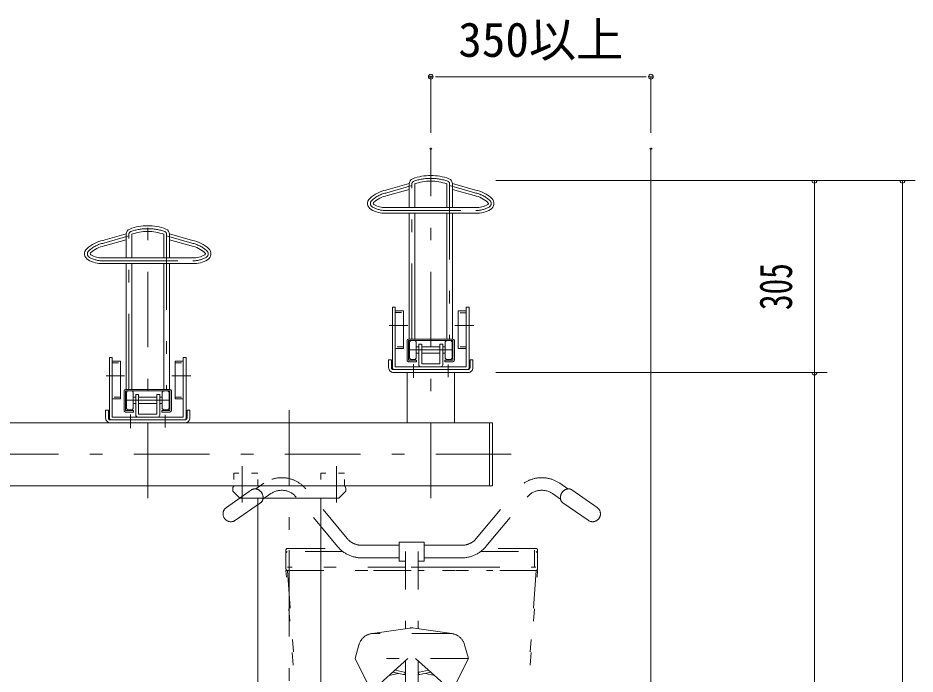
# Model space of a CAD drawing. Units: millimetres, scale not verified. Extents: x -5940 to 5940, y -4200 to 4200.
# Drawn here: x -393 to 1034, y -1781 to -738 of the extents above; entities that cross this region are included whole.
import ezdxf
from ezdxf.enums import TextEntityAlignment as Align

# ---------------------------------------------------------------- set-up
doc = ezdxf.new("R2010")
doc.units = ezdxf.units.MM
doc.header["$LTSCALE"] = 10
doc.header["$PDMODE"] = 32
doc.header["$PDSIZE"] = 2
for name, pattern in [('USER1', [3, 1, -2]), ('USER2', [24, 12, -5, 2, -5]), ('USER3', [25, 6, -5, 2, -5, 2, -5])]:
    doc.linetypes.add(name, pattern=pattern)
for name, color, linetype, lineweight in [('0-0_0', 7, 'Continuous', 18), ('0-2_2-0BOLD', 7, 'Continuous', 18), ('0-3_2-1HIDDEN', 3, 'USER1', 18), ('0-4_2-2CENTER', 3, 'USER2', 18), ('0-5_2-5DIM', 3, 'Continuous', 18), ('0-7_2-7RACK', 5, 'Continuous', 18), ('1-2_2ラック-D自転車前', 2, 'USER3', 18), ('1-A_3-GLEVEL', 5, 'Continuous', 18)]:
    doc.layers.add(name, color=color, linetype=linetype, lineweight=lineweight)
doc.layers.add('1-9_Defpoints', color=7, linetype='Continuous')
doc.styles.add('ＭＳ ゴシック', font='')
doc.styles.get('ＭＳ ゴシック').set_extended_font_data('MS Gothic')

# ---------------------------------------------------------------- blocks, each defined once
blk = doc.blocks.new('_DOT')
at = {"layer": '0-0_0', "lineweight": 9}
for p, q in [((-0.5, 0), (-1, 0)), ((0.25, 0), (-0.25, 0))]:
    blk.add_line(p, q, dxfattribs=at)
blk.add_circle((0, 0), 0.25, dxfattribs=at)
blk = doc.blocks.new('D68')
at = {"layer": '1-9_Defpoints'}
for p in [(6203.8, 3368.59), (6203.8, 3254.15), (6553.79, 3254.15)]:
    blk.add_point(p, dxfattribs=at)
at = {"layer": '1-A_3-GLEVEL'}
for p, q in [((6203.8, 3279.15), (6203.8, 3368.59)), ((6538.79, 3368.59), (6218.8, 3368.59)), ((6553.79, 3279.15), (6553.79, 3368.59))]:
    blk.add_line(p, q, dxfattribs=at)
at = {"layer": '1-A_3-GLEVEL', "xscale": 15, "yscale": 15, "rotation": 180}
blk.add_blockref('_DOT', (6203.8, 3368.59), dxfattribs=at)
at = {"layer": '1-A_3-GLEVEL', "xscale": 15, "yscale": 15}
blk.add_blockref('_DOT', (6553.79, 3368.59), dxfattribs=at)
at = {"layer": '1-A_3-GLEVEL', "color": 7, "style": 'ＭＳ ゴシック'}
blk.add_text('350以上', height=54.99, dxfattribs=at).set_placement((6247.54, 3383.59), align=Align.BOTTOM_LEFT)
blk = doc.blocks.new('CCS-CYC-L-FRT_6')
at = {"layer": '1-2_2ラック-D自転車前'}
for p, q in [((-178.3, 1164.87), (-165.56, 1173.73)), ((317.76, 1164.87), (305.03, 1173.73)), ((-184.83, 1163.37), (-224.91, 1135.46)), ((-166.87, 1148.45), (-154.13, 1157.32)), ((-32.83, 1085.97), (-98.61, 1164.75)), ((172.3, 1085.97), (238.08, 1164.75)), ((306.34, 1148.45), (293.6, 1157.32)), ((324.29, 1163.37), (364.38, 1135.46)), ((-210.62, 1114.94), (-170.54, 1142.85)), ((-48.18, 1073.15), (-113.97, 1151.93)), ((187.65, 1073.15), (253.43, 1151.93)), ((350.09, 1114.94), (310.01, 1142.85)), ((-127.77, 1070.19), (-45.5, 1070.19)), ((-9.8, 1075.2), (49.73, 1075.2)), ((49.73, 1080.2), (49.73, 1050.2)), ((149.27, 1075.2), (89.73, 1075.2)), ((267.23, 1070.19), (184.96, 1070.19)), ((-130.27, 1037.85), (-130.27, 1067.69)), ((-130.27, 1063.18), (-128.26, 1065.19)), ((-39.79, 1065.19), (-127.77, 1065.19)), ((-125.27, 1067.69), (-125.27, 1040.35)), ((59.73, 1065.2), (59.73, 942.67)), ((79.73, 1065.2), (79.73, 942.67)), ((179.25, 1065.19), (267.23, 1065.19)), ((264.73, 1067.69), (264.73, 1040.35)), ((269.73, 1063.18), (267.72, 1065.19)), ((269.73, 1037.85), (269.73, 1067.69)), ((-9.8, 1055.2), (49.73, 1055.2)), ((49.73, 1050.2), (59.73, 1050.2)), ((149.27, 1055.2), (89.73, 1055.2)), ((-130.27, 1035.35), (59.73, 1035.35)), ((-110.27, 775.05), (-130.27, 1035.35)), ((-128.06, 1035.35), (-110.27, 795.21)), ((59.73, 1040.35), (-127.77, 1040.35)), ((8.65, 1035.35), (198.65, 1035.35)), ((198.65, 1040.35), (11.15, 1040.35)), ((79.73, 1040.35), (267.23, 1040.35)), ((269.73, 1035.35), (79.73, 1035.35)), ((267.52, 1035.35), (249.73, 795.21)), ((249.73, 775.05), (269.73, 1035.35)), ((66.89, 943.7), (6.17, 934.95)), ((133.3, 934.95), (72.57, 943.7)), ((129.73, 935.2), (9.73, 935.2)), ((159.73, 895.2), (153.85, 916.77)), ((-0.98, 856.53), (-20.27, 895.2)), ((18.97, 855.05), (63.52, 895.2)), ((59.73, 891.79), (59.73, 818.97)), ((120.49, 855.05), (75.95, 895.2)), ((79.73, 891.79), (79.73, 818.97)), ((33.8, 868.41), (48.13, 871.64)), ((39.53, 873.58), (56.79, 869.69)), ((57.67, 873.59), (43.16, 876.86)), ((81.8, 873.59), (96.3, 876.86)), ((99.94, 873.58), (82.67, 869.69)), ((105.67, 868.41), (91.34, 871.64))]:
    blk.add_line(p, q, dxfattribs=at)
for points in [[(49.73, 1080.2), (89.73, 1080.2), (89.73, 1050.2), (79.73, 1050.2)], [(140.45, 856.53), (159.73, 895.2), (-20.27, 895.2), (-14.39, 916.77)]]:
    blk.add_lwpolyline(points, dxfattribs=at)
for centre, radius, start, end in [((-136.99, 1132.7), 50, 39.86438, 124.84761), ((276.46, 1132.7), 50, 55.15239, 140.13562), ((-136.99, 1132.7), 30, 39.86449, 124.84761), ((276.46, 1132.7), 30, 55.15239, 140.13551), ((-217.77, 1125.2), 12.5, 124.84708, 304.84773), ((357.23, 1125.2), 12.5, 235.15227, 55.15292), ((-9.8, 1105.2), 30, 219.86449, 270), ((149.27, 1105.2), 30, 270, 320.13551), ((-127.77, 1067.69), 2.5, 90, 180), ((-9.8, 1105.2), 50, 219.86438, 270), ((149.27, 1105.2), 50, 270, 320.13562), ((267.23, 1067.69), 2.5, 0, 90), ((-127.77, 1037.85), 2.5, 180, 270), ((267.23, 1037.85), 2.5, 270, 0), ((69.73, 923.99), 19.91, 81.79861, 98.20139), ((9.73, 910.2), 25, 90, 164.75688), ((129.73, 910.2), 25, 15.24312, 90), ((57.23, 871.64), 2, 257.31407, 77.31406), ((82.24, 871.64), 2, 102.68381, 282.68593)]:
    blk.add_arc(centre, radius, start, end, dxfattribs=at)
for centre, major_axis, start_param, end_param in [((-177.68, 1153.11), (7.14, -10.26), 0.0000072, 3.141586), ((317.15, 1153.11), (-7.14, -10.26), 3.1415993, 6.2831781)]:
    blk.add_ellipse(centre, major_axis=major_axis, ratio=0.8285, start_param=start_param, end_param=end_param, dxfattribs=at)

msp = doc.modelspace()

# ---------------------------------------------------------------- linework, layer by layer
at = {"layer": '0-2_2-0BOLD'}
for p, q in [((192.56, -1011.68), (229.33, -1001.21)), ((229.29, -1010.58), (195.03, -1020.34)), ((229.29, -1001.95), (229.29, -1039.6)), ((238.3, -1039.6), (238.3, -1000.95)), ((289.3, -1000.95), (289.3, -1039.6)), ((298.26, -1001.21), (335.03, -1011.68)), ((298.3, -1039.6), (298.3, -1001.95)), ((332.56, -1020.34), (298.3, -1010.58)), ((191.8, -1039.6), (335.8, -1039.6)), ((335.8, -1048.6), (191.8, -1048.6)), ((229.29, -1048.6), (229.29, -1248.53)), ((238.3, -1248.53), (238.3, -1048.6)), ((289.3, -1048.6), (289.3, -1248.53)), ((298.3, -1248.53), (298.3, -1048.6)), ((-220.67, -1081.21), (-257.44, -1091.68)), ((-220.71, -1119.6), (-220.71, -1081.95)), ((-211.7, -1080.95), (-211.7, -1119.6)), ((-160.7, -1080.95), (-160.7, -1119.6)), ((-151.74, -1081.21), (-114.97, -1091.68)), ((-151.7, -1119.6), (-151.7, -1081.95)), ((-254.97, -1100.34), (-220.71, -1090.58)), ((-117.44, -1100.34), (-151.7, -1090.58)), ((-258.2, -1119.6), (-114.2, -1119.6)), ((-114.2, -1128.6), (-258.2, -1128.6)), ((-220.71, -1328.53), (-220.71, -1128.6)), ((-211.7, -1128.6), (-211.7, -1328.53)), ((-160.7, -1128.6), (-160.7, -1328.53)), ((-151.7, -1328.53), (-151.7, -1128.6)), ((202.8, -1198.03), (202.8, -1293.83)), ((324.8, -1198.03), (324.8, -1293.83)), ((226.3, -1282.23), (226.3, -1250.83)), ((228.6, -1248.53), (299, -1248.53)), ((229.8, -1252.83), (231.8, -1250.83)), ((301.3, -1250.83), (301.3, -1282.23)), ((207.3, -1263.38), (220.3, -1263.38)), ((240.8, -1260.83), (244.8, -1260.83)), ((249.3, -1260.83), (278.3, -1260.83)), ((282.8, -1260.83), (286.8, -1260.83)), ((320.3, -1263.48), (307.3, -1263.48)), ((-247.2, -1278.03), (-247.2, -1373.83)), ((-125.2, -1373.83), (-125.2, -1278.03)), ((244.8, -1270.83), (240.8, -1270.83)), ((278.3, -1270.83), (249.3, -1270.83)), ((286.8, -1270.83), (282.8, -1270.83)), ((323.3, -1297.03), (204.3, -1297.03)), ((299, -1284.53), (286.3, -1284.53)), ((204.3, -1301.53), (323.3, -1301.53)), ((226.3, -1301.53), (226.3, -1381.53)), ((301.3, -1301.53), (301.3, -1381.53)), ((-223.71, -1362.23), (-223.71, -1330.83)), ((-221.4, -1328.53), (-151, -1328.53)), ((-209.2, -1340.83), (-205.2, -1340.83)), ((-205.2, -1336.83), (-200.8, -1336.83)), ((-205.2, -1336.83), (-205.2, -1369.43)), ((-200.7, -1340.83), (-171.7, -1340.83)), ((-167.2, -1340.83), (-163.2, -1340.83)), ((-148.71, -1330.83), (-148.71, -1362.23)), ((-205.2, -1350.83), (-209.2, -1350.83)), ((-171.7, -1350.83), (-200.7, -1350.83)), ((-163.2, -1350.83), (-167.2, -1350.83)), ((-129.7, -1343.48), (-142.7, -1343.48)), ((-151, -1364.53), (-163.7, -1364.53)), ((-123.7, -1361.53), (-123.7, -1374.03)), ((-245.71, -1377.03), (-126.71, -1377.03)), ((357.3, -1381.53), (357.3, -1481.53)), ((-46.71, -1481.53), (124.29, -1481.53)), ((-11.21, -1501.53), (-11.21, -2642.53)), ((88.79, -1501.53), (88.79, -2642.53))]:
    msp.add_line(p, q, dxfattribs=at)
for points in [[(202.9, -1197.93), (207.3, -1197.93), (207.3, -1292.43), (320.3, -1292.43), (320.3, -1198.03), (324.7, -1198.03)], [(220.3, -1263.38), (220.3, -1203.43), (207.3, -1203.43)], [(307.3, -1263.48), (307.3, -1203.53), (320.3, -1203.53)], [(299, -1250.83), (228.6, -1250.83), (228.6, -1282.23), (241.3, -1282.23), (241.3, -1284.53), (228.6, -1284.53)], [(229.8, -1252.83), (229.8, -1278.83), (231.8, -1280.83)], [(231.79, -1280.83), (238.8, -1280.83), (240.8, -1278.83), (240.8, -1252.83), (238.8, -1250.83)], [(286.3, -1284.53), (286.3, -1282.23), (299, -1282.23), (299, -1250.83)], [(288.8, -1250.83), (286.8, -1252.83), (286.8, -1278.83), (288.8, -1280.83), (295.8, -1280.83), (297.8, -1278.83), (297.8, -1252.83), (295.8, -1250.83)], [(244.8, -1289.43), (244.8, -1256.83), (249.2, -1256.83)], [(249.3, -1256.83), (249.3, -1287.93), (278.3, -1287.93), (278.3, -1256.83)], [(278.4, -1256.83), (282.8, -1256.83), (282.8, -1289.43)], [(-125.3, -1278.03), (-129.7, -1278.03), (-129.7, -1372.43), (-242.7, -1372.43), (-242.7, -1277.93), (-247.1, -1277.93)], [(-242.7, -1343.38), (-229.7, -1343.38), (-229.7, -1283.43), (-242.7, -1283.43)], [(-142.7, -1343.48), (-142.7, -1283.53), (-129.7, -1283.53)], [(201.3, -1294.03), (201.3, -1281.53), (196.8, -1281.53), (196.8, -1294.03)], [(326.3, -1294.03), (326.3, -1281.53), (330.8, -1281.53), (330.8, -1294.03)], [(-151, -1330.83), (-221.4, -1330.83), (-221.4, -1362.23), (-208.7, -1362.23), (-208.7, -1364.53), (-221.4, -1364.53)], [(-218.2, -1360.83), (-220.2, -1358.83), (-220.2, -1332.83), (-218.2, -1330.83)], [(-211.2, -1330.83), (-209.2, -1332.83), (-209.2, -1358.83), (-211.2, -1360.83), (-218.21, -1360.83)], [(-200.7, -1336.83), (-200.7, -1367.93), (-171.7, -1367.93), (-171.7, -1336.83)], [(-171.6, -1336.83), (-167.2, -1336.83), (-167.2, -1369.43)], [(-163.7, -1364.53), (-163.7, -1362.23), (-151, -1362.23), (-151, -1330.83)], [(-161.2, -1330.83), (-163.2, -1332.83), (-163.2, -1358.83), (-161.2, -1360.83), (-154.2, -1360.83), (-152.2, -1358.83), (-152.2, -1332.83), (-154.2, -1330.83)], [(-248.7, -1374.03), (-248.7, -1361.53), (-253.2, -1361.53), (-253.2, -1374.03)], [(-119.2, -1374.03), (-119.2, -1361.53), (-123.7, -1361.53)], [(128.79, -1486.03), (128.79, -1490.21), (117.48, -1501.53), (-39.89, -1501.53), (-51.21, -1490.21), (-51.21, -1486.03)]]:
    msp.add_lwpolyline(points, dxfattribs=at)
msp.add_lwpolyline([(361.8, -1481.53), (361.8, -1381.53), (-4784.21, -1381.53), (-4784.21, -1481.53)], close=True, dxfattribs=at)
at = {"layer": '0-2_2-0BOLD', "linetype": 'USER1'}
for points in [[(-11.21, -1481.53), (-11.21, -1461.53), (-49.21, -1461.53), (-49.21, -1481.53)], [(126.79, -1481.53), (126.79, -1461.53), (88.79, -1461.53), (88.79, -1481.53)]]:
    msp.add_lwpolyline(points, dxfattribs=at)
at = {"layer": '0-2_2-0BOLD'}
for centre, radius, start, end in [((238.3, -1001.95), 9, 111.23373, 180), ((261.65, -1062.06), 73.49, 88.2202, 111.23373), ((261.65, -1062.06), 64.49, 88.2202, 111.23373), ((265.94, -1062.06), 73.49, 68.76625, 91.77979), ((265.94, -1062.06), 64.49, 68.76625, 91.77979), ((289.3, -1001.95), 9, 0, 68.76625), ((203.58, -1064.89), 54.35, 101.32388, 132.61069), ((324.01, -1064.89), 54.35, 47.3893, 78.6761), ((174.23, -1032.98), 11, 132.61069, 240.55321), ((203.58, -1064.89), 45.35, 101.32388, 132.61069), ((324.01, -1064.89), 45.35, 47.3893, 78.6761), ((353.36, -1032.98), 11, 299.44679, 47.3893), ((174.23, -1032.98), 2, 132.61069, 240.55321), ((191.82, -1001.84), 37.76, 240.55321, 270.61139), ((335.77, -1001.84), 37.76, 269.3886, 299.44678), ((353.36, -1032.98), 2, 299.44679, 47.3893), ((191.82, -1001.84), 46.76, 240.55321, 270.61139), ((335.77, -1001.84), 46.76, 269.3886, 299.44678), ((-188.35, -1142.06), 73.49, 88.2202, 111.23373), ((-184.06, -1142.06), 73.49, 68.76625, 91.77979), ((-211.7, -1081.95), 9, 111.23373, 180), ((-188.35, -1142.06), 64.49, 88.2202, 111.23373), ((-184.06, -1142.06), 64.49, 68.76625, 91.77979), ((-160.7, -1081.95), 9, 0, 68.76625), ((-246.42, -1144.89), 54.35, 101.32388, 132.61069), ((-125.99, -1144.89), 54.35, 47.3893, 78.6761), ((-275.77, -1112.98), 11, 132.61069, 240.55321), ((-275.77, -1112.98), 2, 132.61069, 240.55321), ((-246.42, -1144.89), 45.35, 101.32388, 132.61069), ((-125.99, -1144.89), 45.35, 47.3893, 78.6761), ((-96.64, -1112.98), 2, 299.44679, 47.3893), ((-96.64, -1112.98), 11, 299.44679, 47.3893), ((-258.18, -1081.84), 46.76, 240.55321, 270.61139), ((-258.18, -1081.84), 37.76, 240.55321, 270.61139), ((-114.23, -1081.84), 46.76, 269.3886, 299.44678), ((-114.23, -1081.84), 37.76, 269.3886, 299.44678), ((228.6, -1250.83), 2.3, 90, 180), ((299, -1250.83), 2.3, 0, 90), ((228.6, -1282.23), 2.3, 179.99998, 270), ((299, -1282.23), 2.3, 269.99998, 0), ((204.3, -1294.03), 7.5, 179.99998, 270), ((204.3, -1294.03), 3, 179.99998, 270), ((206, -1293.83), 3.2, 179.99998, 270), ((248, -1289.33), 3.2, 179.99998, 270), ((279.6, -1289.33), 3.2, 269.99998, 0), ((321.6, -1293.83), 3.2, 269.99998, 0), ((323.3, -1294.03), 7.5, 269.99998, 0), ((323.3, -1294.03), 3, 269.99998, 0), ((-221.4, -1330.83), 2.3, 90, 180), ((-151, -1330.83), 2.3, 0, 90), ((-221.4, -1362.23), 2.3, 179.99998, 270), ((-202, -1369.33), 3.2, 179.99998, 270), ((-170.4, -1369.33), 3.2, 269.99998, 0), ((-151, -1362.23), 2.3, 269.99998, 0), ((-245.71, -1374.03), 7.5, 179.99998, 270), ((-245.71, -1374.03), 3, 179.99998, 270), ((-244, -1373.83), 3.2, 179.99998, 270), ((-128.4, -1373.83), 3.2, 269.99998, 0), ((-126.71, -1374.03), 7.5, 269.99998, 0), ((-126.71, -1374.03), 3, 269.99998, 0), ((-46.71, -1486.03), 4.5, 90, 180), ((124.29, -1486.03), 4.5, 0, 90)]:
    msp.add_arc(centre, radius, start, end, dxfattribs=at)
at = {"layer": '0-3_2-1HIDDEN'}
for p, q in [((207.3, -1206.43), (220.3, -1206.43)), ((320.3, -1206.53), (307.3, -1206.53)), ((220.3, -1260.93), (207.3, -1260.93)), ((320.3, -1261.03), (307.3, -1261.03)), ((-242.7, -1286.43), (-229.7, -1286.43)), ((-142.7, -1286.53), (-129.7, -1286.53)), ((-229.7, -1340.93), (-242.7, -1340.93)), ((-142.7, -1341.03), (-129.7, -1341.03))]:
    msp.add_line(p, q, dxfattribs=at)
at = {"layer": '0-4_2-2CENTER'}
for p, q in [((263.8, -1501.53), (263.8, -945.85)), ((233.8, -1004.62), (193.8, -1016.01)), ((233.8, -1248.53), (233.8, -1001.95)), ((293.79, -1001.95), (293.79, -1248.53)), ((333.79, -1016.01), (293.79, -1004.62)), ((-186.21, -1501.53), (-186.21, -1025.85)), ((191.8, -1044.1), (335.8, -1044.1)), ((-216.2, -1328.53), (-216.2, -1081.95)), ((-156.21, -1081.95), (-156.21, -1328.53)), ((-216.2, -1084.62), (-256.2, -1096.01)), ((-116.21, -1096.01), (-156.21, -1084.62)), ((-258.2, -1124.1), (-114.2, -1124.1)), ((227.03, -1226.93), (197.8, -1226.93)), ((302.07, -1227.03), (332.47, -1227.03)), ((298.57, -1265.83), (228.51, -1265.83)), ((236.3, -1309.93), (236.3, -1288.53)), ((291.29, -1288.91), (291.29, -1308.81)), ((-222.97, -1306.93), (-252.2, -1306.93)), ((-117.53, -1307.03), (-147.93, -1307.03)), ((-151.43, -1345.83), (-221.49, -1345.83)), ((-213.7, -1389.93), (-213.7, -1368.53)), ((-158.71, -1368.91), (-158.71, -1388.81)), ((38.79, -2681.53), (38.79, -1361.53)), ((391.8, -1431.53), (-4814.21, -1431.53)), ((-36.21, -1450.45), (-36.21, -1508.38)), ((113.79, -1508.38), (113.79, -1450.45))]:
    msp.add_line(p, q, dxfattribs=at)
for centre, radius, start, end in [((238.3, -1001.95), 4.5, 111.23373, 180), ((261.65, -1062.06), 68.99, 88.2202, 111.23373), ((265.94, -1062.06), 68.99, 68.76625, 91.77979), ((289.3, -1001.95), 4.5, 0, 68.76625), ((203.58, -1064.89), 49.85, 101.32388, 132.61069), ((324.01, -1064.89), 49.85, 47.3893, 78.6761), ((174.23, -1032.98), 6.5, 132.61069, 240.55321), ((191.82, -1001.84), 42.26, 240.55321, 270.61139), ((335.77, -1001.84), 42.26, 269.3886, 299.44678), ((353.36, -1032.98), 6.5, 299.44679, 47.3893), ((-211.7, -1081.95), 4.5, 111.23373, 180), ((-188.35, -1142.06), 68.99, 88.2202, 111.23373), ((-184.06, -1142.06), 68.99, 68.76625, 91.77979), ((-160.7, -1081.95), 4.5, 0, 68.76625), ((-246.42, -1144.89), 49.85, 101.32388, 132.61069), ((-125.99, -1144.89), 49.85, 47.3893, 78.6761), ((-275.77, -1112.98), 6.5, 132.61069, 240.55321), ((-96.64, -1112.98), 6.5, 299.44679, 47.3893), ((-258.18, -1081.84), 42.26, 240.55321, 270.61139), ((-114.23, -1081.84), 42.26, 269.3886, 299.44678)]:
    msp.add_arc(centre, radius, start, end, dxfattribs=at)
at = {"layer": '0-5_2-5DIM'}
for p, q in [((1033.79, -996.53), (367.27, -996.53)), ((877.79, -996.53), (869.79, -996.53)), ((873.79, -1301.53), (873.79, -996.53)), ((873.79, -996.53), (873.79, -2651.53)), ((1017.79, -996.53), (1009.79, -996.53)), ((1013.79, -2651.53), (1013.79, -996.53)), ((1013.79, -2651.53), (1013.79, -996.53)), ((367.27, -1301.53), (893.8, -1301.53)), ((877.79, -1301.53), (869.79, -1301.53)), ((873.79, -2651.53), (873.79, -1301.53))]:
    msp.add_line(p, q, dxfattribs=at)
for centre in [(873.79, -996.53), (1013.79, -996.53), (873.79, -1301.53)]:
    msp.add_arc(centre, 4, 180, 0, dxfattribs=at)
at = {"layer": '0-7_2-7RACK'}
msp.add_line((613.79, -2651.53), (613.79, -945.85), dxfattribs=at)

# ---------------------------------------------------------------- block references
at = {"layer": '1-2_2ラック-D自転車前'}
msp.add_blockref('CCS-CYC-L-FRT_6', (163.79, -2651.53), dxfattribs=at)
at = {"layer": '1-A_3-GLEVEL'}
msp.add_blockref('D68', (-5940, -4200), dxfattribs=at)

# ---------------------------------------------------------------- texts
at = {"layer": '0-5_2-5DIM', "color": 7, "style": 'ＭＳ ゴシック', "width": 0.7}
msp.add_text('305', height=52.1, rotation=90, dxfattribs=at).set_placement((853.79, -1202.34), align=Align.BOTTOM_LEFT)

doc.saveas('drawing.dxf')
